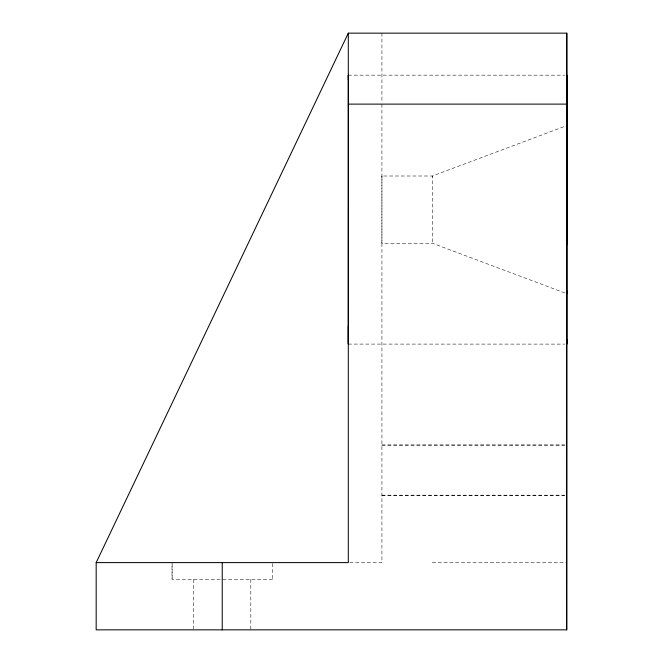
<?xml version="1.0" encoding="UTF-8"?>
<svg xmlns="http://www.w3.org/2000/svg" width="663" height="663" viewBox="0 0 663 663"><rect width="100%" height="100%" fill="white"/><g stroke="black" fill="none" stroke-linecap="round" stroke-linejoin="round"><path stroke-width="0.5" stroke-dasharray="3.31 2.49" d="M564.868 292.955L432.342 243.238L381.913 243.238L381.929 176.002L432.351 176.002L564.893 126.318M348.315 75.151L564.752 75.168M348.29 344.089L564.727 344.105M381.921 444.956L564.743 444.956M381.921 445.163L564.743 445.163M381.921 495.178L564.743 495.178M381.921 495.385L564.743 495.385M349.824 562.614L381.921 562.614L381.921 103.469M432.342 562.614L566.815 562.614M272.46 579.421L172.015 579.421L172.015 563.608M432.351 177.145L432.351 176.002L432.342 243.238L432.342 242.094M381.929 176.002L381.929 177.145M381.913 242.094L381.913 243.238M381.921 33.15L381.921 102.433M272.46 563.608L272.344 579.421M250.813 579.421L250.813 629.85M193.662 579.421L193.662 629.85M172.131 563.608L172.131 579.421"/><path stroke-width="0.99" d="M566.6 629.85L566.807 75.168M566.799 79.751L566.824 75.168M566.774 33.15L566.815 629.85L96.176 629.85L96.176 562.614L348.299 33.15L566.815 33.15L566.815 75.557M348.299 104.116L566.774 104.116M96.176 562.614L348.299 562.614L348.299 33.15M566.824 125.597L566.824 128.456M566.799 290.817L566.799 293.684M566.774 339.522L566.799 344.105L566.815 76.717L566.815 244.44M348.315 79.734L348.315 75.151L348.29 344.089L348.282 326.072M222.238 562.614L222.238 629.85"/></g></svg>
